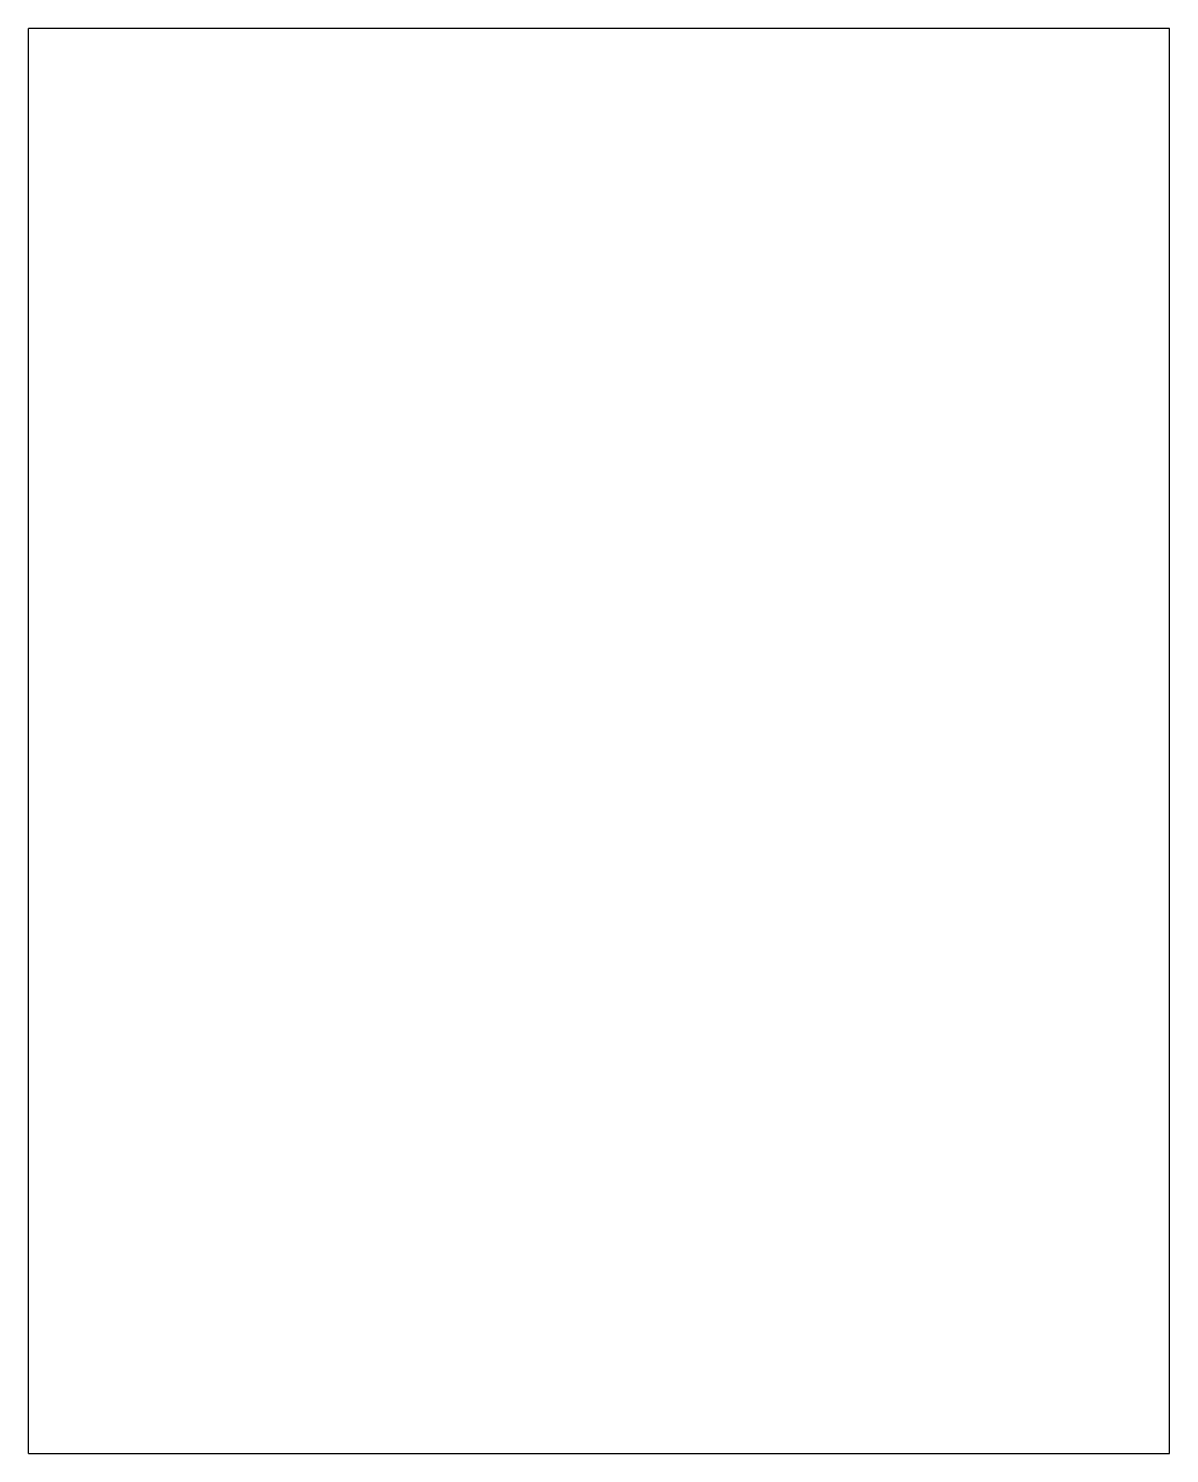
# Model space of a CAD drawing. Extents: x -368 to -83, y -168 to 188.
import ezdxf

# ---------------------------------------------------------------- set-up
doc = ezdxf.new("R2010")
doc.units = 0
doc.header["$MEASUREMENT"] = 0
doc.layers.add('VISIBLE', color=7, linetype='CONTINUOUS')

msp = doc.modelspace()

# ---------------------------------------------------------------- linework, layer by layer
at = {"layer": 'VISIBLE'}
for p, q in [((-83, 187.99), (-368, 187.99)), ((-368, -168.01), (-368, 187.99)), ((-83, -168.01), (-83, 187.99)), ((-368, -168.01), (-83, -168.01))]:
    msp.add_line(p, q, dxfattribs=at)

doc.saveas('drawing.dxf')
